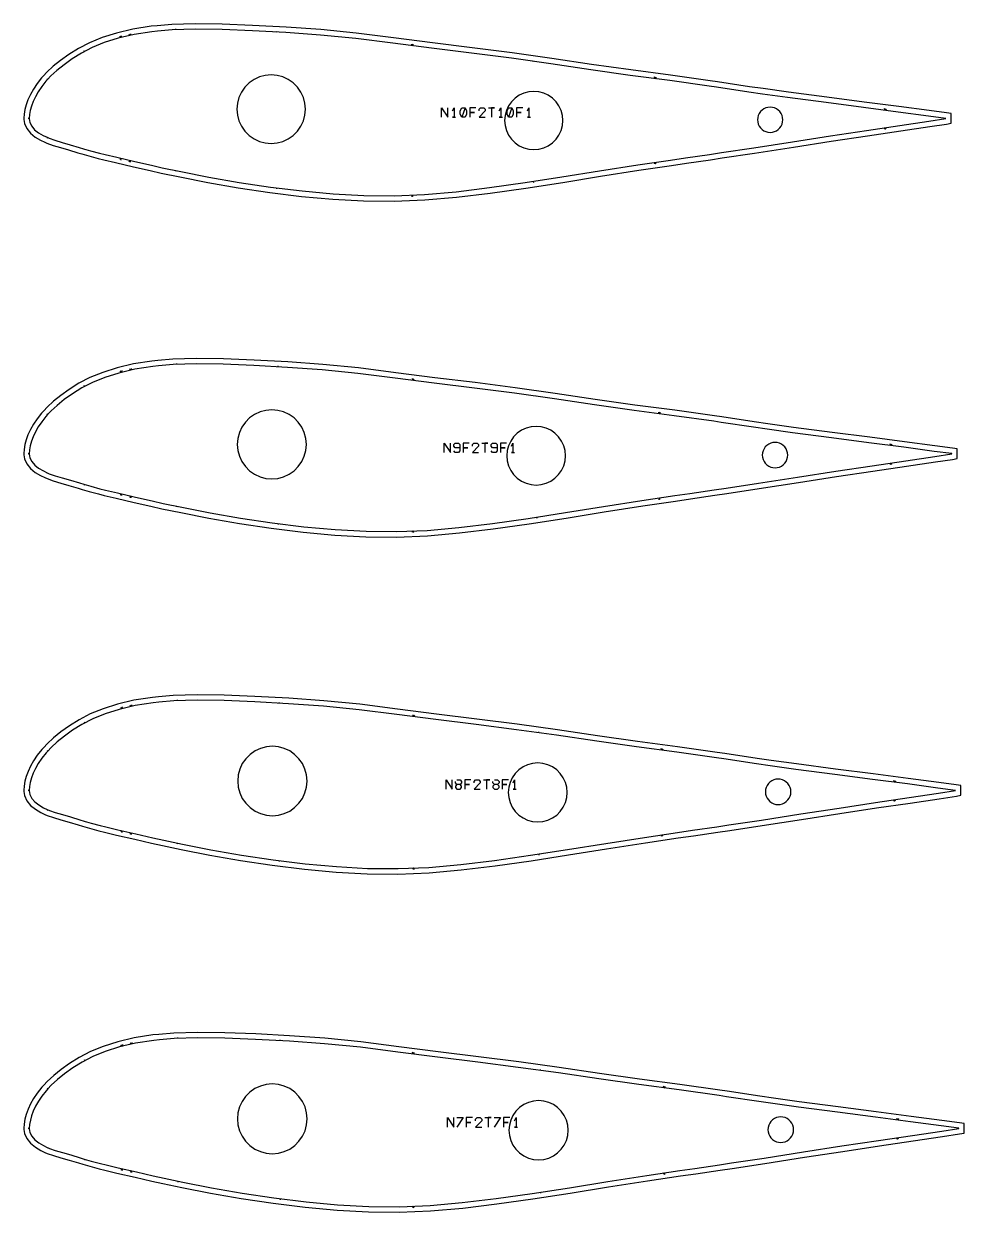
# Model space of a CAD drawing. Header units: metres. Extents: x -12 to 17699, y -154 to 17579.
# Drawn here: x 3694 to 5418, y 4207 to 6385 of the extents above; entities that cross this region are included whole.
import ezdxf

# ---------------------------------------------------------------- set-up
doc = ezdxf.new("R2010")
doc.units = ezdxf.units.M

msp = doc.modelspace()

# ---------------------------------------------------------------- linework, layer by layer
at = {"layer": 'Marge'}
for points in [[(3694.349, 6209.505), (3695.608, 6202.41), (3699.739, 6192.933), (3706.622, 6184.422), (3715.306, 6177.469), (3724.936, 6171.697), (3732.657, 6168.036), (3736.728, 6166.206), (3747.929, 6162.244), (3761.501, 6158.215), (3776.404, 6153.925), (3793.116, 6148.859), (3800.886, 6146.526), (3813.581, 6142.82), (3830.575, 6138.326), (3840.835, 6135.721), (3862.543, 6130.645), (3895.582, 6123.013), (3926.002, 6116.065), (3945.934, 6111.551), (3980.039, 6104.326), (4031.592, 6094.252), (4087.253, 6084.609), (4145.044, 6075.958), (4203.252, 6068.768), (4260.752, 6063.441), (4317.234, 6060.375), (4373.113, 6059.864), (4429.413, 6062.157), (4487.734, 6067.348), (4549.443, 6074.901), (4614.569, 6084.06), (4682.211, 6094.47), (4751.537, 6105.652), (4821.787, 6116.638), (4881.532, 6125.453), (4908.884, 6129.425), (4953.061, 6135.853), (4974.85, 6139.121), (5033.863, 6148.02), (5105.2, 6159.082), (5174.654, 6169.892), (5240.898, 6179.749), (5301.974, 6188.657), (5355.004, 6196.589), (5385.858, 6201.37), (5394.327, 6202.682), (5394.327, 6211.252), (5394.327, 6211.805), (5394.327, 6220.576), (5385.631, 6221.72), (5353.854, 6225.901), (5298.368, 6233.223), (5234.967, 6241.583), (5166.515, 6250.505), (5095.968, 6259.743), (5049.703, 6266.293), (5024.624, 6269.842), (4965.775, 6278.654), (4952.335, 6280.666), (4879.992, 6290.828), (4807.409, 6300.433), (4735.003, 6310.705), (4662.142, 6321.539), (4589.349, 6331.729), (4516.263, 6341.191), (4443.244, 6350.199), (4371.983, 6359.269), (4303.774, 6367.956), (4238.731, 6374.453), (4174.962, 6378.852), (4113.664, 6382.234), (4057.836, 6384.468), (4008.569, 6385.136), (3965.507, 6383.848), (3938.532, 6381.455), (3927.624, 6380.463), (3894.119, 6375.124), (3864.377, 6368.168), (3838.015, 6359.843), (3814.771, 6350.347), (3794.464, 6339.895), (3776.964, 6328.908), (3761.744, 6317.92), (3748.362, 6307.133), (3736.65, 6296.447), (3730.486, 6289.837), (3726.785, 6285.81), (3718.744, 6275.434), (3712.1, 6265.447), (3706.462, 6255.675), (3701.917, 6246.008), (3698.69, 6236.807), (3696.443, 6228.23), (3694.683, 6219.211), (3694.216, 6211.895)], [(3694.349, 5594.952), (3695.616, 5587.81), (3699.768, 5578.287), (3706.687, 5569.735), (3715.419, 5562.746), (3725.105, 5556.941), (3732.871, 5553.259), (3736.967, 5551.418), (3748.238, 5547.431), (3761.895, 5543.377), (3776.895, 5539.059), (3793.717, 5533.959), (3801.538, 5531.611), (3814.316, 5527.882), (3831.419, 5523.358), (3841.746, 5520.736), (3863.595, 5515.627), (3896.85, 5507.945), (3927.469, 5500.951), (3947.532, 5496.409), (3981.859, 5489.136), (4033.749, 5478.996), (4089.773, 5469.29), (4147.942, 5460.583), (4206.529, 5453.346), (4264.404, 5447.984), (4321.252, 5444.899), (4377.495, 5444.384), (4434.16, 5446.692), (4492.861, 5451.918), (4554.971, 5459.519), (4620.523, 5468.739), (4688.607, 5479.216), (4758.386, 5490.472), (4829.097, 5501.529), (4889.234, 5510.402), (4916.765, 5514.4), (4961.232, 5520.87), (4983.163, 5524.16), (5042.562, 5533.117), (5114.366, 5544.252), (5184.275, 5555.132), (5250.953, 5565.054), (5312.43, 5574.02), (5365.807, 5582.004), (5396.863, 5586.816), (5405.331, 5588.128), (5405.331, 5596.698), (5405.331, 5597.256), (5405.332, 5606.026), (5396.636, 5607.17), (5364.65, 5611.378), (5308.801, 5618.748), (5244.985, 5627.163), (5176.084, 5636.144), (5105.075, 5645.443), (5058.506, 5652.035), (5033.263, 5655.608), (4974.029, 5664.477), (4960.501, 5666.502), (4887.685, 5676.73), (4814.626, 5686.398), (4741.745, 5696.739), (4668.408, 5707.643), (4595.138, 5717.9), (4521.574, 5727.424), (4448.076, 5736.491), (4376.348, 5745.62), (4307.695, 5754.363), (4242.227, 5760.903), (4178.042, 5765.331), (4116.344, 5768.735), (4060.152, 5770.984), (4010.565, 5771.656), (3967.224, 5770.36), (3940.073, 5767.951), (3929.098, 5766.954), (3895.378, 5761.58), (3865.446, 5754.579), (3838.916, 5746.202), (3815.525, 5736.647), (3795.09, 5726.129), (3777.479, 5715.072), (3762.162, 5704.014), (3748.695, 5693.159), (3736.911, 5682.407), (3730.706, 5675.753), (3726.985, 5671.705), (3718.894, 5661.264), (3712.209, 5651.215), (3706.536, 5641.384), (3701.963, 5631.661), (3698.717, 5622.404), (3696.456, 5613.774), (3694.686, 5604.705), (3694.216, 5597.341)], [(3694.349, 4977.862), (3695.621, 4970.691), (3699.787, 4961.139), (3706.729, 4952.561), (3715.49, 4945.549), (3725.212, 4939.723), (3733.007, 4936.027), (3737.12, 4934.179), (3748.433, 4930.177), (3762.145, 4926.106), (3777.206, 4921.771), (3794.098, 4916.65), (3801.952, 4914.292), (3814.782, 4910.547), (3831.955, 4906.005), (3842.324, 4903.373), (3864.262, 4898.243), (3897.655, 4890.53), (3928.4, 4883.507), (3948.546, 4878.945), (3983.013, 4871.643), (4035.117, 4861.461), (4091.371, 4851.715), (4149.779, 4842.972), (4208.607, 4835.706), (4266.72, 4830.322), (4323.801, 4827.224), (4380.274, 4826.707), (4437.171, 4829.025), (4496.112, 4834.271), (4558.477, 4841.904), (4624.299, 4851.162), (4692.664, 4861.682), (4762.731, 4872.984), (4833.733, 4884.088), (4894.119, 4892.997), (4921.763, 4897.011), (4966.414, 4903.509), (4988.435, 4906.811), (5048.08, 4915.806), (5120.179, 4926.986), (5190.377, 4937.912), (5257.331, 4947.874), (5319.061, 4956.877), (5372.658, 4964.895), (5403.842, 4969.726), (5412.311, 4971.038), (5412.311, 4979.608), (5412.311, 4980.168), (5412.311, 4988.939), (5403.615, 4990.083), (5371.498, 4994.308), (5315.418, 5001.708), (5251.339, 5010.158), (5182.153, 5019.176), (5110.851, 5028.513), (5064.09, 5035.132), (5038.742, 5038.72), (4979.264, 5047.626), (4965.681, 5049.659), (4892.564, 5059.93), (4819.203, 5069.638), (4746.021, 5080.021), (4672.381, 5090.97), (4598.81, 5101.269), (4524.942, 5110.832), (4451.141, 5119.937), (4379.117, 5129.103), (4310.181, 5137.883), (4244.445, 5144.45), (4179.995, 5148.896), (4118.043, 5152.314), (4061.62, 5154.572), (4011.83, 5155.247), (3968.313, 5153.946), (3941.05, 5151.527), (3930.033, 5150.526), (3896.176, 5145.131), (3866.124, 5138.102), (3839.488, 5129.691), (3816.003, 5120.098), (3795.487, 5109.538), (3777.806, 5098.437), (3762.427, 5087.335), (3748.906, 5076.437), (3737.076, 5065.643), (3730.845, 5058.962), (3727.111, 5054.899), (3718.989, 5044.418), (3712.277, 5034.33), (3706.583, 5024.461), (3701.993, 5014.701), (3698.734, 5005.409), (3696.465, 4996.747), (3694.688, 4987.646), (3694.216, 4980.251)], [(3694.349, 4358.585), (3695.625, 4351.389), (3699.804, 4341.812), (3706.765, 4333.212), (3715.552, 4326.179), (3725.305, 4320.335), (3733.124, 4316.628), (3737.251, 4314.773), (3748.601, 4310.758), (3762.361, 4306.674), (3777.475, 4302.323), (3794.427, 4297.184), (3802.308, 4294.818), (3815.184, 4291.06), (3832.417, 4286.502), (3842.822, 4283.86), (3864.837, 4278.713), (3898.348, 4270.972), (3929.202, 4263.924), (3949.419, 4259.346), (3984.009, 4252.018), (4036.296, 4241.8), (4092.749, 4232.02), (4151.363, 4223.246), (4210.399, 4215.954), (4268.716, 4210.551), (4325.999, 4207.442), (4382.671, 4206.924), (4439.767, 4209.25), (4498.915, 4214.515), (4561.5, 4222.175), (4627.554, 4231.465), (4696.161, 4242.023), (4766.476, 4253.364), (4837.73, 4264.507), (4898.33, 4273.448), (4926.073, 4277.477), (4970.882, 4283.997), (4992.981, 4287.312), (5052.837, 4296.338), (5125.192, 4307.558), (5195.638, 4318.522), (5262.83, 4328.52), (5324.779, 4337.555), (5378.566, 4345.601), (5409.86, 4350.449), (5418.329, 4351.762), (5418.329, 4360.331), (5418.329, 4360.893), (5418.329, 4369.664), (5409.633, 4370.808), (5377.402, 4375.048), (5321.124, 4382.475), (5256.817, 4390.955), (5187.386, 4400.004), (5115.831, 4409.375), (5068.904, 4416.017), (5043.466, 4419.618), (4983.777, 4428.555), (4970.146, 4430.596), (4896.771, 4440.903), (4823.15, 4450.645), (4749.708, 4461.065), (4675.807, 4472.053), (4601.976, 4482.388), (4527.846, 4491.985), (4453.784, 4501.122), (4381.504, 4510.321), (4312.325, 4519.132), (4246.357, 4525.722), (4181.679, 4530.184), (4119.508, 4533.614), (4062.886, 4535.88), (4012.921, 4536.557), (3969.252, 4535.251), (3941.892, 4532.824), (3930.838, 4531.82), (3896.865, 4526.406), (3866.708, 4519.353), (3839.981, 4510.914), (3816.416, 4501.287), (3795.83, 4490.692), (3778.088, 4479.553), (3762.656, 4468.412), (3749.089, 4457.477), (3737.218, 4446.647), (3730.966, 4439.942), (3727.22, 4435.867), (3719.071, 4425.351), (3712.337, 4415.229), (3706.623, 4405.328), (3702.019, 4395.537), (3698.749, 4386.215), (3696.472, 4377.523), (3694.69, 4368.395), (3694.216, 4360.975)]]:
    msp.add_lwpolyline(points, close=True, dxfattribs=at)
at = {"layer": 'Patron'}
for points in [[(3704.196, 6211.252), (3705.454, 6204.157), (3708.759, 6197.249), (3714.191, 6190.956), (3721.413, 6185.388), (3730.018, 6180.31), (3736.893, 6177.095), (3740.825, 6175.328), (3751.236, 6171.681), (3764.339, 6167.804), (3779.17, 6163.535), (3796.016, 6158.429), (3803.762, 6156.103), (3816.383, 6152.42), (3833.13, 6147.994), (3843.295, 6145.413), (3864.819, 6140.383), (3897.833, 6132.757), (3928.229, 6125.814), (3948.143, 6121.304), (3982.111, 6114.109), (4033.509, 6104.066), (4088.959, 6094.462), (4146.524, 6085.848), (4204.477, 6078.693), (4261.674, 6073.398), (4317.774, 6070.36), (4373.203, 6069.863), (4429.004, 6072.148), (4486.846, 6077.309), (4548.227, 6084.827), (4613.176, 6093.963), (4680.69, 6104.354), (4749.944, 6115.524), (4820.242, 6126.518), (4880.072, 6135.346), (4907.447, 6139.321), (4951.621, 6145.749), (4973.367, 6149.01), (5032.372, 6157.908), (5103.667, 6168.964), (5173.116, 6179.773), (5239.426, 6189.64), (5300.531, 6198.552), (5353.524, 6206.479), (5384.327, 6211.252), (5384.327, 6211.806), (5352.546, 6215.987), (5297.061, 6223.309), (5233.675, 6231.667), (5165.216, 6240.59), (5094.567, 6249.842), (5048.301, 6256.391), (5023.143, 6259.953), (4964.295, 6268.764), (4950.944, 6270.763), (4878.68, 6280.914), (4806.005, 6290.532), (4733.532, 6300.814), (4660.756, 6311.636), (4588.065, 6321.812), (4515.038, 6331.266), (4441.981, 6340.279), (4370.719, 6349.349), (4302.779, 6358.005), (4238.042, 6364.477), (4174.411, 6368.867), (4113.264, 6372.242), (4057.699, 6374.469), (4008.864, 6375.141), (3966.39, 6373.887), (3939.416, 6371.494), (3929.19, 6370.587), (3896.388, 6365.385), (3867.377, 6358.628), (3841.783, 6350.58), (3819.333, 6341.449), (3799.773, 6331.421), (3782.812, 6320.796), (3768.011, 6310.127), (3755.086, 6299.732), (3743.963, 6289.627), (3737.799, 6283.017), (3734.677, 6279.669), (3727.061, 6269.881), (3720.747, 6260.424), (3715.49, 6251.374), (3711.342, 6242.666), (3708.359, 6234.256), (3706.237, 6226.211), (3704.663, 6218.574), (3704.196, 6211.257)], [(3704.196, 5596.698), (3705.462, 5589.557), (3708.789, 5582.603), (3714.257, 5576.27), (3721.525, 5570.665), (3730.187, 5565.554), (3737.107, 5562.318), (3741.065, 5560.539), (3751.544, 5556.869), (3764.733, 5552.966), (3779.661, 5548.669), (3796.617, 5543.53), (3804.414, 5541.189), (3817.118, 5537.481), (3833.974, 5533.026), (3844.206, 5530.429), (3865.871, 5525.365), (3899.101, 5517.689), (3929.696, 5510.7), (3949.741, 5506.162), (3983.931, 5498.919), (4035.666, 5488.811), (4091.479, 5479.144), (4149.422, 5470.473), (4207.754, 5463.271), (4265.325, 5457.942), (4321.793, 5454.884), (4377.585, 5454.384), (4433.751, 5456.684), (4491.972, 5461.878), (4553.755, 5469.445), (4619.13, 5478.641), (4687.086, 5489.1), (4756.794, 5500.344), (4827.552, 5511.409), (4887.774, 5520.295), (4915.328, 5524.296), (4959.792, 5530.766), (4981.68, 5534.049), (5041.071, 5543.005), (5112.833, 5554.134), (5182.737, 5565.013), (5249.481, 5574.945), (5310.987, 5583.915), (5364.327, 5591.894), (5395.331, 5596.698), (5395.331, 5597.256), (5363.342, 5601.464), (5307.494, 5608.834), (5243.693, 5617.247), (5174.786, 5626.229), (5103.673, 5635.541), (5057.105, 5642.133), (5031.782, 5645.718), (4972.548, 5654.587), (4959.11, 5656.599), (4886.373, 5666.817), (4813.221, 5676.498), (4740.274, 5686.847), (4667.021, 5697.74), (4593.854, 5707.983), (4520.349, 5717.499), (4446.814, 5726.571), (4375.084, 5735.7), (4306.7, 5744.413), (4241.539, 5750.927), (4177.49, 5755.346), (4115.943, 5758.743), (4060.014, 5760.985), (4010.86, 5761.66), (3968.108, 5760.399), (3940.956, 5757.99), (3930.664, 5757.077), (3897.646, 5751.841), (3868.445, 5745.04), (3842.684, 5736.939), (3820.087, 5727.748), (3800.399, 5717.654), (3783.327, 5706.96), (3768.429, 5696.221), (3755.419, 5685.758), (3744.224, 5675.587), (3738.019, 5668.933), (3734.877, 5665.564), (3727.211, 5655.711), (3720.856, 5646.192), (3715.564, 5637.083), (3711.388, 5628.318), (3708.386, 5619.853), (3706.25, 5611.755), (3704.666, 5604.068), (3704.196, 5596.704)], [(3704.196, 4979.608), (3705.467, 4972.437), (3708.808, 4965.455), (3714.298, 4959.096), (3721.597, 4953.468), (3730.294, 4948.335), (3737.243, 4945.086), (3741.218, 4943.3), (3751.739, 4939.614), (3764.983, 4935.695), (3779.972, 4931.381), (3796.999, 4926.22), (3804.828, 4923.87), (3817.584, 4920.147), (3834.51, 4915.673), (3844.784, 4913.065), (3866.538, 4907.981), (3899.905, 4900.273), (3930.627, 4893.256), (3950.754, 4888.698), (3985.086, 4881.426), (4037.034, 4871.276), (4093.078, 4861.569), (4151.259, 4852.862), (4209.832, 4845.63), (4267.641, 4840.279), (4324.342, 4837.209), (4380.364, 4836.707), (4436.762, 4839.016), (4495.223, 4844.232), (4557.262, 4851.83), (4622.906, 4861.064), (4691.143, 4871.566), (4761.138, 4882.856), (4832.188, 4893.967), (4892.659, 4902.89), (4920.326, 4906.907), (4964.974, 4913.404), (4986.952, 4916.701), (5046.589, 4925.694), (5118.647, 4936.868), (5188.839, 4947.793), (5255.859, 4957.765), (5317.618, 4966.773), (5371.179, 4974.784), (5402.311, 4979.608), (5402.311, 4980.168), (5370.189, 4984.394), (5314.111, 4991.794), (5250.046, 5000.242), (5180.855, 5009.261), (5109.449, 5018.612), (5062.688, 5025.231), (5037.261, 5028.831), (4977.783, 5037.736), (4964.289, 5039.756), (4891.252, 5050.016), (4817.798, 5059.737), (4744.55, 5070.129), (4670.995, 5081.067), (4597.526, 5091.352), (4523.718, 5100.908), (4449.879, 5110.017), (4377.853, 5119.184), (4309.187, 5127.933), (4243.756, 5134.474), (4179.444, 5138.911), (4117.643, 5142.322), (4061.483, 5144.573), (4012.125, 5145.251), (3969.197, 5143.985), (3941.934, 5141.566), (3931.599, 5140.649), (3898.445, 5135.391), (3869.123, 5128.562), (3843.256, 5120.428), (3820.566, 5111.199), (3800.796, 5101.064), (3783.653, 5090.325), (3768.695, 5079.542), (3755.631, 5069.036), (3744.389, 5058.822), (3738.159, 5052.141), (3735.004, 5048.758), (3727.306, 5038.865), (3720.924, 5029.307), (3715.611, 5020.16), (3711.418, 5011.359), (3708.404, 5002.859), (3706.259, 4994.728), (3704.668, 4987.009), (3704.196, 4979.614)], [(3704.196, 4360.332), (3705.472, 4353.135), (3708.824, 4346.129), (3714.334, 4339.746), (3721.658, 4334.098), (3730.387, 4328.948), (3737.36, 4325.687), (3741.349, 4323.895), (3751.908, 4320.196), (3765.198, 4316.263), (3780.241, 4311.933), (3797.328, 4306.754), (3805.184, 4304.395), (3817.986, 4300.659), (3834.972, 4296.17), (3845.282, 4293.553), (3867.113, 4288.45), (3900.599, 4280.715), (3931.429, 4273.673), (3951.628, 4269.099), (3986.081, 4261.801), (4038.214, 4251.615), (4094.456, 4241.874), (4152.843, 4233.136), (4211.624, 4225.879), (4269.638, 4220.509), (4326.54, 4217.428), (4382.76, 4216.923), (4439.358, 4219.241), (4498.026, 4224.475), (4560.285, 4232.101), (4626.161, 4241.367), (4694.64, 4251.906), (4764.884, 4263.237), (4836.185, 4274.387), (4896.871, 4283.341), (4924.636, 4287.373), (4969.442, 4293.893), (4991.498, 4297.201), (5051.346, 4306.226), (5123.66, 4317.44), (5194.1, 4328.403), (5261.358, 4338.411), (5323.336, 4347.45), (5377.086, 4355.491), (5408.329, 4360.332), (5408.329, 4360.893), (5376.093, 4365.134), (5319.816, 4372.561), (5255.524, 4381.038), (5186.088, 4390.089), (5114.429, 4399.473), (5067.503, 4406.116), (5041.985, 4409.728), (4982.296, 4418.665), (4968.755, 4420.693), (4895.459, 4430.989), (4821.745, 4440.744), (4748.237, 4451.174), (4674.421, 4462.15), (4600.692, 4472.471), (4526.622, 4482.061), (4452.521, 4491.202), (4380.24, 4500.402), (4311.331, 4509.182), (4245.669, 4515.746), (4181.128, 4520.199), (4119.108, 4523.622), (4062.749, 4525.881), (4013.216, 4526.562), (3970.136, 4525.291), (3942.776, 4522.863), (3932.405, 4521.943), (3899.133, 4516.667), (3869.708, 4509.813), (3843.749, 4501.651), (3820.978, 4492.388), (3801.138, 4482.217), (3783.935, 4471.441), (3768.923, 4460.62), (3755.813, 4450.076), (3744.532, 4439.826), (3738.279, 4433.122), (3735.113, 4429.726), (3727.388, 4419.798), (3720.984, 4410.206), (3715.651, 4401.027), (3711.444, 4392.195), (3708.419, 4383.665), (3706.266, 4375.504), (3704.669, 4367.758), (3704.196, 4360.337)]]:
    msp.add_lwpolyline(points, close=True, dxfattribs=at)
at = {"layer": 'Repers points'}
for p, q in [((3973.018, 6374.083), (3972.965, 6375.882)), ((4157.833, 6369.782), (4157.932, 6371.58)), ((3805.005, 6334.103), (3804.184, 6335.705)), ((4628.269, 6316.184), (4628.519, 6317.966)), ((3737.799, 6283.017), (3736.483, 6284.244)), ((3704.196, 6211.257), (3702.399, 6211.372)), ((3704.196, 6211.252), (3702.423, 6210.937)), ((3737.798, 6176.688), (3737.06, 6175.046)), ((3805.003, 6155.741), (3804.499, 6154.013)), ((3973.015, 6116.036), (3972.642, 6114.275)), ((4157.83, 6084.452), (4157.609, 6082.665)), ((4628.266, 6096.285), (4628.54, 6094.506)), ((3974.779, 5760.596), (3974.726, 5762.395)), ((4160.804, 5756.267), (4160.903, 5758.064)), ((3805.665, 5720.354), (3804.844, 5721.956)), ((4634.321, 5702.318), (4634.571, 5704.1)), ((3738.019, 5668.933), (3736.703, 5670.161)), ((3704.196, 5596.704), (3702.399, 5596.819)), ((3704.196, 5596.698), (3702.423, 5596.384)), ((3738.018, 5561.908), (3737.28, 5560.267)), ((3805.663, 5540.824), (3805.159, 5539.096)), ((3974.776, 5500.858), (3974.403, 5499.098)), ((4160.801, 5469.068), (4160.58, 5467.281)), ((4634.319, 5480.979), (4634.593, 5479.2)), ((3975.896, 5144.182), (3975.843, 5145.982)), ((4162.689, 5139.836), (4162.788, 5141.633)), ((3806.084, 5103.775), (3805.263, 5105.376)), ((4638.16, 5085.664), (4638.41, 5087.446)), ((3738.159, 5052.141), (3736.842, 5053.369)), ((3704.196, 4979.614), (3702.399, 4979.729)), ((3704.196, 4979.608), (3702.423, 4979.294)), ((3738.157, 4944.675), (3737.42, 4943.033)), ((3806.082, 4923.504), (3805.578, 4921.776)), ((3975.893, 4883.373), (3975.52, 4881.612)), ((4638.158, 4863.411), (4638.431, 4861.632)), ((4162.685, 4851.451), (4162.465, 4849.665)), ((3976.859, 4525.489), (3976.806, 4527.288)), ((4164.313, 4521.127), (4164.413, 4522.924)), ((3806.445, 4484.938), (3805.624, 4486.54)), ((4641.47, 4466.763), (4641.72, 4468.545)), ((3738.279, 4433.122), (3736.963, 4434.349)), ((3704.196, 4360.337), (3702.399, 4360.452)), ((3704.196, 4360.332), (3702.423, 4360.017)), ((3738.278, 4325.274), (3737.54, 4323.633)), ((3806.443, 4304.028), (3805.939, 4302.3)), ((3976.856, 4263.755), (3976.483, 4261.994)), ((4164.31, 4231.72), (4164.089, 4229.934)), ((4641.467, 4243.723), (4641.741, 4241.944))]:
    msp.add_line(p, q, dxfattribs=at)
at = {"layer": 'Repers suspente'}
for p, q in [((3872.21, 6359.754), (3870.069, 6362.335)), ((3872.991, 6363.016), (3872.21, 6359.754)), ((3889.012, 6363.667), (3886.87, 6366.248)), ((3889.792, 6366.929), (3889.012, 6363.667)), ((4406.492, 6344.796), (4405.383, 6347.961)), ((4408.359, 6347.582), (4406.492, 6344.796)), ((4851.726, 6284.481), (4850.633, 6287.652)), ((4853.607, 6287.258), (4851.726, 6284.481)), ((5273.438, 6226.424), (5272.343, 6229.594)), ((5275.318, 6229.202), (5273.438, 6226.424)), ((5273.438, 6194.601), (5272.387, 6191.415)), ((5275.355, 6191.848), (5273.438, 6194.601)), ((3872.208, 6138.676), (3870.071, 6136.09)), ((3872.994, 6135.415), (3872.208, 6138.676)), ((3889.009, 6134.795), (3886.872, 6132.209)), ((3889.795, 6131.534), (3889.009, 6134.795)), ((4851.724, 6131.163), (4850.678, 6127.976)), ((4853.646, 6128.414), (4851.724, 6131.163)), ((4406.489, 6071.226), (4405.113, 6068.168)), ((4408.11, 6068.29), (4406.489, 6071.226)), ((3890.222, 5750.112), (3888.081, 5752.693)), ((3891.003, 5753.374), (3890.222, 5750.112)), ((3873.311, 5746.173), (3871.169, 5748.755)), ((3874.091, 5749.435), (3873.311, 5746.173)), ((4407.71, 5731.547), (4406.6, 5734.713)), ((4409.576, 5734.334), (4407.71, 5731.547)), ((4859.242, 5670.407), (4858.149, 5673.578)), ((4861.123, 5673.185), (4859.242, 5670.407)), ((5283.717, 5611.969), (5282.622, 5615.14)), ((5285.596, 5614.748), (5283.717, 5611.969)), ((5283.716, 5579.938), (5282.665, 5576.753)), ((5285.634, 5577.186), (5283.716, 5579.938)), ((3873.308, 5523.647), (3871.172, 5521.062)), ((3874.095, 5520.386), (3873.308, 5523.647)), ((3890.22, 5519.74), (3888.083, 5517.155)), ((3891.006, 5516.48), (3890.22, 5519.74)), ((4859.24, 5516.085), (4858.194, 5512.898)), ((4861.162, 5513.336), (4859.24, 5516.085)), ((4407.706, 5455.617), (4406.33, 5452.558)), ((4409.328, 5452.681), (4407.706, 5455.617)), ((3874.009, 5129.7), (3871.867, 5132.282)), ((3874.789, 5132.962), (3874.009, 5129.7)), ((3890.99, 5133.655), (3888.849, 5136.237)), ((3891.77, 5136.917), (3890.99, 5133.655)), ((4408.915, 5115.23), (4407.806, 5118.396)), ((4410.782, 5118.017), (4408.915, 5115.23)), ((4864.009, 5053.622), (4862.916, 5056.792)), ((4865.89, 5056.399), (4864.009, 5053.622)), ((5290.235, 4994.943), (5289.141, 4998.113)), ((5292.115, 4997.721), (5290.235, 4994.943)), ((5290.235, 4962.779), (5289.184, 4959.594)), ((5292.152, 4960.027), (5290.235, 4962.779)), ((3874.006, 4906.256), (3871.87, 4903.67)), ((3874.793, 4902.995), (3874.006, 4906.256)), ((3890.987, 4902.333), (3888.851, 4899.748)), ((3891.774, 4899.072), (3890.987, 4902.333)), ((4864.007, 4898.662), (4862.961, 4895.475)), ((4865.929, 4895.913), (4864.007, 4898.662)), ((4408.912, 4837.876), (4407.536, 4834.817)), ((4410.533, 4834.939), (4408.912, 4837.876)), ((3874.611, 4510.955), (3872.469, 4513.537)), ((3875.391, 4514.217), (3874.611, 4510.955)), ((3891.652, 4514.924), (3889.511, 4517.506)), ((3892.432, 4518.186), (3891.652, 4514.924)), ((4408.004, 4496.868), (4406.895, 4500.033)), ((4409.871, 4499.655), (4408.004, 4496.868)), ((4868.119, 4434.607), (4867.026, 4437.778)), ((4870, 4437.384), (4868.119, 4434.607)), ((5295.856, 4375.72), (5294.761, 4378.891)), ((5297.735, 4378.498), (5295.856, 4375.72)), ((5295.856, 4343.443), (5294.804, 4340.257)), ((5297.773, 4340.69), (5295.856, 4343.443)), ((3874.608, 4286.719), (3872.471, 4284.134)), ((3875.394, 4283.458), (3874.608, 4286.719)), ((3891.649, 4282.782), (3889.513, 4280.197)), ((3892.436, 4279.522), (3891.649, 4282.782)), ((4868.118, 4279.099), (4867.072, 4275.912)), ((4870.039, 4276.35), (4868.118, 4279.099)), ((4408.001, 4217.957), (4406.625, 4214.898)), ((4409.622, 4215.021), (4408.001, 4217.957))]:
    msp.add_line(p, q, dxfattribs=at)
at = {"layer": 'Text'}
for p, q in [((4460.255, 6214.031), (4460.255, 6231.173)), ((4460.255, 6231.173), (4471.683, 6214.031)), ((4471.683, 6214.031), (4471.683, 6231.173)), ((4480.255, 6225.459), (4483.112, 6231.173)), ((4483.112, 6231.173), (4483.112, 6214.031)), ((4494.54, 6225.459), (4497.397, 6231.173)), ((4497.397, 6231.173), (4503.112, 6231.173)), ((4503.112, 6231.173), (4497.397, 6214.031)), ((4503.112, 6231.173), (4505.969, 6225.459)), ((4523.112, 6231.173), (4511.683, 6231.173)), ((4511.683, 6231.173), (4511.683, 6222.602)), ((4528.826, 6228.316), (4531.683, 6231.173)), ((4531.683, 6231.173), (4537.397, 6231.173)), ((4537.397, 6231.173), (4540.255, 6228.316)), ((4545.969, 6231.173), (4557.397, 6231.173)), ((4557.397, 6231.173), (4551.683, 6231.173)), ((4551.683, 6231.173), (4551.683, 6214.031)), ((4565.969, 6225.459), (4568.826, 6231.173)), ((4568.826, 6231.173), (4568.826, 6214.031)), ((4580.255, 6225.459), (4583.112, 6231.173)), ((4583.112, 6231.173), (4588.826, 6231.173)), ((4588.826, 6231.173), (4583.112, 6214.031)), ((4588.826, 6231.173), (4591.683, 6225.459)), ((4608.826, 6231.173), (4597.397, 6231.173)), ((4597.397, 6231.173), (4597.397, 6222.602)), ((4617.397, 6225.459), (4620.255, 6231.173)), ((4620.255, 6231.173), (4620.255, 6214.031)), ((4483.112, 6214.031), (4480.255, 6214.031)), ((4480.255, 6214.031), (4485.969, 6214.031)), ((4494.54, 6219.745), (4494.54, 6225.459)), ((4497.397, 6214.031), (4494.54, 6219.745)), ((4503.112, 6214.031), (4497.397, 6214.031)), ((4505.969, 6219.745), (4503.112, 6214.031)), ((4505.969, 6225.459), (4505.969, 6219.745)), ((4511.683, 6222.602), (4520.255, 6222.602)), ((4520.255, 6222.602), (4511.683, 6222.602)), ((4511.683, 6222.602), (4511.683, 6214.031)), ((4528.826, 6225.459), (4528.826, 6228.316)), ((4540.255, 6225.459), (4528.826, 6214.031)), ((4528.826, 6214.031), (4540.255, 6214.031)), ((4540.255, 6228.316), (4540.255, 6225.459)), ((4568.826, 6214.031), (4565.969, 6214.031)), ((4565.969, 6214.031), (4571.683, 6214.031)), ((4580.255, 6219.745), (4580.255, 6225.459)), ((4583.112, 6214.031), (4580.255, 6219.745)), ((4588.826, 6214.031), (4583.112, 6214.031)), ((4591.683, 6219.745), (4588.826, 6214.031)), ((4591.683, 6225.459), (4591.683, 6219.745)), ((4597.397, 6222.602), (4605.969, 6222.602)), ((4605.969, 6222.602), (4597.397, 6222.602)), ((4597.397, 6222.602), (4597.397, 6214.031)), ((4620.255, 6214.031), (4617.397, 6214.031)), ((4617.397, 6214.031), (4623.112, 6214.031)), ((4465.207, 5599.477), (4465.207, 5616.619)), ((4465.207, 5616.619), (4476.635, 5599.477)), ((4476.635, 5599.477), (4476.635, 5616.619)), ((4482.35, 5613.762), (4485.207, 5616.619)), ((4482.35, 5610.905), (4482.35, 5613.762)), ((4485.207, 5608.048), (4482.35, 5610.905)), ((4485.207, 5599.477), (4482.35, 5602.334)), ((4485.207, 5616.619), (4490.921, 5616.619)), ((4493.778, 5608.048), (4485.207, 5608.048)), ((4490.921, 5599.477), (4485.207, 5599.477)), ((4490.921, 5616.619), (4493.778, 5613.762)), ((4493.778, 5602.334), (4490.921, 5599.477)), ((4493.778, 5613.762), (4493.778, 5602.334)), ((4510.921, 5616.619), (4499.492, 5616.619)), ((4499.492, 5616.619), (4499.492, 5608.048)), ((4499.492, 5608.048), (4508.064, 5608.048)), ((4508.064, 5608.048), (4499.492, 5608.048)), ((4499.492, 5608.048), (4499.492, 5599.477)), ((4516.635, 5613.762), (4519.492, 5616.619)), ((4516.635, 5610.905), (4516.635, 5613.762)), ((4528.064, 5610.905), (4516.635, 5599.477)), ((4516.635, 5599.477), (4528.064, 5599.477)), ((4519.492, 5616.619), (4525.207, 5616.619)), ((4525.207, 5616.619), (4528.064, 5613.762)), ((4528.064, 5613.762), (4528.064, 5610.905)), ((4533.778, 5616.619), (4545.207, 5616.619)), ((4545.207, 5616.619), (4539.492, 5616.619)), ((4539.492, 5616.619), (4539.492, 5599.477)), ((4550.921, 5613.762), (4553.778, 5616.619)), ((4550.921, 5610.905), (4550.921, 5613.762)), ((4553.778, 5608.048), (4550.921, 5610.905)), ((4553.778, 5599.477), (4550.921, 5602.334)), ((4553.778, 5616.619), (4559.492, 5616.619)), ((4562.35, 5608.048), (4553.778, 5608.048)), ((4559.492, 5599.477), (4553.778, 5599.477)), ((4559.492, 5616.619), (4562.35, 5613.762)), ((4562.35, 5602.334), (4559.492, 5599.477)), ((4562.35, 5613.762), (4562.35, 5602.334)), ((4579.492, 5616.619), (4568.064, 5616.619)), ((4568.064, 5616.619), (4568.064, 5608.048)), ((4568.064, 5608.048), (4576.635, 5608.048)), ((4576.635, 5608.048), (4568.064, 5608.048)), ((4568.064, 5608.048), (4568.064, 5599.477)), ((4588.064, 5610.905), (4590.921, 5616.619)), ((4590.921, 5599.477), (4588.064, 5599.477)), ((4588.064, 5599.477), (4593.778, 5599.477)), ((4590.921, 5616.619), (4590.921, 5599.477)), ((4468.347, 4982.386), (4468.347, 4999.529)), ((4468.347, 4999.529), (4479.776, 4982.386)), ((4479.776, 4982.386), (4479.776, 4999.529)), ((4485.49, 4993.815), (4485.49, 4996.672)), ((4488.347, 4990.958), (4485.49, 4993.815)), ((4488.347, 4990.958), (4485.49, 4988.101)), ((4488.347, 4999.529), (4494.062, 4999.529)), ((4494.062, 4990.958), (4488.347, 4990.958)), ((4494.062, 4990.958), (4488.347, 4990.958)), ((4494.062, 4999.529), (4496.919, 4996.672)), ((4496.919, 4993.815), (4494.062, 4990.958)), ((4496.919, 4988.101), (4494.062, 4990.958)), ((4496.919, 4996.672), (4496.919, 4993.815)), ((4514.062, 4999.529), (4502.633, 4999.529)), ((4502.633, 4999.529), (4502.633, 4990.958)), ((4502.633, 4990.958), (4511.205, 4990.958)), ((4511.205, 4990.958), (4502.633, 4990.958)), ((4502.633, 4990.958), (4502.633, 4982.386)), ((4519.776, 4996.672), (4522.633, 4999.529)), ((4519.776, 4993.815), (4519.776, 4996.672)), ((4531.205, 4993.815), (4519.776, 4982.386)), ((4522.633, 4999.529), (4528.347, 4999.529)), ((4528.347, 4999.529), (4531.205, 4996.672)), ((4531.205, 4996.672), (4531.205, 4993.815)), ((4536.919, 4999.529), (4548.347, 4999.529)), ((4548.347, 4999.529), (4542.633, 4999.529)), ((4542.633, 4999.529), (4542.633, 4982.386)), ((4554.062, 4993.815), (4554.062, 4996.672)), ((4556.919, 4990.958), (4554.062, 4993.815)), ((4556.919, 4990.958), (4554.062, 4988.101)), ((4556.919, 4999.529), (4562.633, 4999.529)), ((4562.633, 4990.958), (4556.919, 4990.958)), ((4562.633, 4990.958), (4556.919, 4990.958)), ((4562.633, 4999.529), (4565.49, 4996.672)), ((4565.49, 4993.815), (4562.633, 4990.958)), ((4565.49, 4988.101), (4562.633, 4990.958)), ((4565.49, 4996.672), (4565.49, 4993.815)), ((4582.633, 4999.529), (4571.205, 4999.529)), ((4571.205, 4999.529), (4571.205, 4990.958)), ((4571.205, 4990.958), (4579.776, 4990.958)), ((4579.776, 4990.958), (4571.205, 4990.958)), ((4571.205, 4990.958), (4571.205, 4982.386)), ((4591.205, 4993.815), (4594.062, 4999.529)), ((4594.062, 4999.529), (4594.062, 4982.386)), ((4485.49, 4988.101), (4485.49, 4985.244)), ((4485.49, 4985.244), (4488.347, 4982.386)), ((4488.347, 4982.386), (4494.062, 4982.386)), ((4494.062, 4982.386), (4496.919, 4985.244)), ((4496.919, 4985.244), (4496.919, 4988.101)), ((4519.776, 4982.386), (4531.205, 4982.386)), ((4554.062, 4988.101), (4554.062, 4985.244)), ((4554.062, 4985.244), (4556.919, 4982.386)), ((4556.919, 4982.386), (4562.633, 4982.386)), ((4562.633, 4982.386), (4565.49, 4985.244)), ((4565.49, 4985.244), (4565.49, 4988.101)), ((4594.062, 4982.386), (4591.205, 4982.386)), ((4591.205, 4982.386), (4596.919, 4982.386)), ((4471.055, 4363.109), (4471.055, 4380.252)), ((4471.055, 4380.252), (4482.484, 4363.109)), ((4482.484, 4363.109), (4482.484, 4380.252)), ((4488.198, 4380.252), (4499.627, 4380.252)), ((4499.627, 4380.252), (4488.198, 4363.109)), ((4516.77, 4380.252), (4505.341, 4380.252)), ((4505.341, 4380.252), (4505.341, 4371.681)), ((4522.484, 4377.395), (4525.341, 4380.252)), ((4525.341, 4380.252), (4531.055, 4380.252)), ((4531.055, 4380.252), (4533.913, 4377.395)), ((4539.627, 4380.252), (4551.055, 4380.252)), ((4551.055, 4380.252), (4545.341, 4380.252)), ((4545.341, 4380.252), (4545.341, 4363.109)), ((4556.77, 4380.252), (4568.198, 4380.252)), ((4568.198, 4380.252), (4556.77, 4363.109)), ((4585.341, 4380.252), (4573.913, 4380.252)), ((4573.913, 4380.252), (4573.913, 4371.681)), ((4593.913, 4374.538), (4596.77, 4380.252)), ((4596.77, 4380.252), (4596.77, 4363.109)), ((4505.341, 4371.681), (4513.913, 4371.681)), ((4513.913, 4371.681), (4505.341, 4371.681)), ((4505.341, 4371.681), (4505.341, 4363.109)), ((4522.484, 4374.538), (4522.484, 4377.395)), ((4533.913, 4374.538), (4522.484, 4363.109)), ((4522.484, 4363.109), (4533.913, 4363.109)), ((4533.913, 4377.395), (4533.913, 4374.538)), ((4573.913, 4371.681), (4582.484, 4371.681)), ((4582.484, 4371.681), (4573.913, 4371.681)), ((4573.913, 4371.681), (4573.913, 4363.109)), ((4596.77, 4363.109), (4593.913, 4363.109)), ((4593.913, 4363.109), (4599.627, 4363.109))]:
    msp.add_line(p, q, dxfattribs=at)
at = {"layer": 'Vent'}
for points in [[(4084.945, 6228.621), (4085.899, 6217.715), (4088.733, 6207.14), (4093.36, 6197.218), (4099.639, 6188.251), (4107.38, 6180.509), (4116.348, 6174.23), (4126.27, 6169.603), (4136.844, 6166.77), (4147.75, 6165.816), (4158.656, 6166.77), (4169.231, 6169.603), (4179.153, 6174.23), (4188.121, 6180.509), (4195.862, 6188.251), (4202.141, 6197.218), (4206.768, 6207.14), (4209.601, 6217.715), (4210.556, 6228.621), (4209.601, 6239.527), (4206.768, 6250.102), (4202.141, 6260.024), (4195.862, 6268.991), (4188.121, 6276.733), (4179.153, 6283.012), (4169.231, 6287.639), (4158.656, 6290.472), (4147.75, 6291.426), (4136.844, 6290.472), (4126.27, 6287.639), (4116.348, 6283.012), (4107.38, 6276.733), (4099.639, 6268.991), (4093.36, 6260.024), (4088.733, 6250.102), (4085.899, 6239.527), (4084.945, 6228.621)], [(4575.747, 6207.917), (4576.558, 6198.651), (4578.965, 6189.666), (4582.896, 6181.236), (4588.231, 6173.617), (4594.808, 6167.04), (4602.427, 6161.705), (4610.857, 6157.774), (4619.842, 6155.366), (4629.108, 6154.556), (4638.374, 6155.366), (4647.358, 6157.774), (4655.788, 6161.705), (4663.408, 6167.04), (4669.985, 6173.617), (4675.32, 6181.236), (4679.251, 6189.666), (4681.658, 6198.651), (4682.469, 6207.917), (4681.658, 6217.183), (4679.251, 6226.167), (4675.32, 6234.597), (4669.985, 6242.216), (4663.408, 6248.793), (4655.788, 6254.129), (4647.358, 6258.059), (4638.374, 6260.467), (4629.108, 6261.278), (4619.842, 6260.467), (4610.857, 6258.059), (4602.427, 6254.129), (4594.808, 6248.793), (4588.231, 6242.216), (4582.896, 6234.597), (4578.965, 6226.167), (4576.558, 6217.183), (4575.747, 6207.917)], [(5039.439, 6209.167), (5039.791, 6205.148), (5040.835, 6201.252), (5042.54, 6197.596), (5044.853, 6194.291), (5047.706, 6191.439), (5051.01, 6189.125), (5054.666, 6187.42), (5058.563, 6186.376), (5062.582, 6186.024), (5066.6, 6186.376), (5070.497, 6187.42), (5074.153, 6189.125), (5077.458, 6191.439), (5080.31, 6194.291), (5082.624, 6197.596), (5084.329, 6201.252), (5085.373, 6205.148), (5085.724, 6209.167), (5085.373, 6213.186), (5084.329, 6217.082), (5082.624, 6220.738), (5080.31, 6224.043), (5077.458, 6226.895), (5074.153, 6229.209), (5070.497, 6230.914), (5066.6, 6231.958), (5062.582, 6232.31), (5058.563, 6231.958), (5054.666, 6230.914), (5051.01, 6229.209), (5047.706, 6226.895), (5044.853, 6224.043), (5042.54, 6220.738), (5040.835, 6217.082), (5039.791, 6213.186), (5039.439, 6209.167)], [(4085.677, 5614.254), (4086.638, 5603.264), (4089.494, 5592.609), (4094.156, 5582.61), (4100.483, 5573.574), (4108.284, 5565.773), (4117.321, 5559.445), (4127.319, 5554.783), (4137.975, 5551.928), (4148.964, 5550.967), (4159.954, 5551.928), (4170.61, 5554.783), (4180.608, 5559.445), (4189.645, 5565.773), (4197.446, 5573.574), (4203.773, 5582.61), (4208.435, 5592.609), (4211.291, 5603.264), (4212.252, 5614.254), (4211.291, 5625.244), (4208.435, 5635.9), (4203.773, 5645.898), (4197.446, 5654.935), (4189.645, 5662.735), (4180.608, 5669.063), (4170.61, 5673.725), (4159.954, 5676.58), (4148.964, 5677.542), (4137.975, 5676.58), (4127.319, 5673.725), (4117.321, 5669.063), (4108.284, 5662.735), (4100.483, 5654.935), (4094.156, 5645.898), (4089.494, 5635.9), (4086.638, 5625.244), (4085.677, 5614.254)], [(4579.693, 5593.414), (4580.51, 5584.075), (4582.937, 5575.02), (4586.898, 5566.523), (4592.276, 5558.844), (4598.905, 5552.215), (4606.584, 5546.838), (4615.08, 5542.876), (4624.136, 5540.45), (4633.475, 5539.633), (4642.814, 5540.45), (4651.869, 5542.876), (4660.365, 5546.838), (4668.045, 5552.215), (4674.674, 5558.844), (4680.051, 5566.523), (4684.013, 5575.02), (4686.439, 5584.075), (4687.256, 5593.414), (4686.439, 5602.753), (4684.013, 5611.809), (4680.051, 5620.305), (4674.674, 5627.984), (4668.045, 5634.613), (4660.365, 5639.99), (4651.869, 5643.952), (4642.814, 5646.379), (4633.475, 5647.196), (4624.136, 5646.379), (4615.08, 5643.952), (4606.584, 5639.99), (4598.905, 5634.613), (4592.276, 5627.984), (4586.898, 5620.305), (4582.937, 5611.809), (4580.51, 5602.753), (4579.693, 5593.414)], [(5048.185, 5594.6), (5048.539, 5590.555), (5049.589, 5586.633), (5051.305, 5582.953), (5053.634, 5579.627), (5056.506, 5576.755), (5059.832, 5574.426), (5063.512, 5572.71), (5067.434, 5571.659), (5071.479, 5571.306), (5075.524, 5571.659), (5079.446, 5572.71), (5083.126, 5574.426), (5086.452, 5576.755), (5089.323, 5579.627), (5091.652, 5582.953), (5093.368, 5586.633), (5094.419, 5590.555), (5094.773, 5594.6), (5094.419, 5598.645), (5093.368, 5602.567), (5091.652, 5606.247), (5089.323, 5609.573), (5086.452, 5612.444), (5083.126, 5614.773), (5079.446, 5616.489), (5075.524, 5617.54), (5071.479, 5617.894), (5067.434, 5617.54), (5063.512, 5616.489), (5059.832, 5614.773), (5056.506, 5612.444), (5053.634, 5609.573), (5051.305, 5606.247), (5049.589, 5602.567), (5048.539, 5598.645), (5048.185, 5594.6)], [(4086.366, 4997.273), (4087.332, 4986.232), (4090.201, 4975.526), (4094.885, 4965.481), (4101.242, 4956.402), (4109.08, 4948.565), (4118.159, 4942.208), (4128.204, 4937.523), (4138.91, 4934.655), (4149.951, 4933.689), (4160.992, 4934.655), (4171.698, 4937.523), (4181.743, 4942.208), (4190.822, 4948.565), (4198.66, 4956.402), (4205.017, 4965.481), (4209.701, 4975.526), (4212.57, 4986.232), (4213.536, 4997.273), (4212.57, 5008.315), (4209.701, 5019.021), (4205.017, 5029.066), (4198.66, 5038.145), (4190.822, 5045.982), (4181.743, 5052.339), (4171.698, 5057.023), (4160.992, 5059.892), (4149.951, 5060.858), (4138.91, 5059.892), (4128.204, 5057.023), (4118.159, 5052.339), (4109.08, 5045.982), (4101.242, 5038.145), (4094.885, 5029.066), (4090.201, 5019.021), (4087.332, 5008.315), (4086.366, 4997.273)], [(4582.422, 4976.347), (4583.243, 4966.964), (4585.681, 4957.865), (4589.661, 4949.328), (4595.064, 4941.612), (4601.725, 4934.951), (4609.441, 4929.548), (4617.978, 4925.567), (4627.077, 4923.129), (4636.461, 4922.308), (4645.845, 4923.129), (4654.943, 4925.567), (4663.48, 4929.548), (4671.197, 4934.951), (4677.857, 4941.612), (4683.26, 4949.328), (4687.241, 4957.865), (4689.679, 4966.964), (4690.5, 4976.347), (4689.679, 4985.731), (4687.241, 4994.83), (4683.26, 5003.367), (4677.857, 5011.083), (4671.197, 5017.744), (4663.48, 5023.147), (4654.943, 5027.128), (4645.845, 5029.566), (4636.461, 5030.387), (4627.077, 5029.566), (4617.978, 5027.128), (4609.441, 5023.147), (4601.725, 5017.744), (4595.064, 5011.083), (4589.661, 5003.367), (4585.681, 4994.83), (4583.243, 4985.731), (4582.422, 4976.347)], [(5053.731, 4977.501), (5054.087, 4973.44), (5055.142, 4969.501), (5056.865, 4965.806), (5059.204, 4962.466), (5062.087, 4959.583), (5065.427, 4957.245), (5069.122, 4955.522), (5073.06, 4954.466), (5077.122, 4954.111), (5081.183, 4954.466), (5085.122, 4955.522), (5088.817, 4957.245), (5092.157, 4959.583), (5095.04, 4962.466), (5097.378, 4965.806), (5099.102, 4969.501), (5100.157, 4973.44), (5100.512, 4977.501), (5100.157, 4981.563), (5099.102, 4985.501), (5097.378, 4989.197), (5095.04, 4992.536), (5092.157, 4995.419), (5088.817, 4997.758), (5085.122, 4999.481), (5081.183, 5000.536), (5077.122, 5000.892), (5073.06, 5000.536), (5069.122, 4999.481), (5065.427, 4997.758), (5062.087, 4995.419), (5059.204, 4992.536), (5056.865, 4989.197), (5055.142, 4985.501), (5054.087, 4981.563), (5053.731, 4977.501)], [(4085.945, 4378.133), (4086.916, 4367.04), (4089.798, 4356.284), (4094.504, 4346.192), (4100.89, 4337.071), (4108.764, 4329.197), (4117.886, 4322.81), (4127.978, 4318.104), (4138.734, 4315.222), (4149.827, 4314.251), (4160.92, 4315.222), (4171.675, 4318.104), (4181.767, 4322.81), (4190.889, 4329.197), (4198.763, 4337.071), (4205.15, 4346.192), (4209.856, 4356.284), (4212.738, 4367.04), (4213.708, 4378.133), (4212.738, 4389.226), (4209.856, 4399.982), (4205.15, 4410.074), (4198.763, 4419.195), (4190.889, 4427.069), (4181.767, 4433.456), (4171.675, 4438.162), (4160.92, 4441.044), (4149.827, 4442.014), (4138.734, 4441.044), (4127.978, 4438.162), (4117.886, 4433.456), (4108.764, 4427.069), (4100.89, 4419.195), (4094.504, 4410.074), (4089.798, 4399.982), (4086.916, 4389.226), (4085.945, 4378.133)], [(4583.758, 4357.133), (4584.583, 4347.703), (4587.033, 4338.56), (4591.033, 4329.981), (4596.462, 4322.228), (4603.156, 4315.535), (4610.909, 4310.105), (4619.488, 4306.105), (4628.631, 4303.655), (4638.061, 4302.83), (4647.49, 4303.655), (4656.633, 4306.105), (4665.212, 4310.105), (4672.965, 4315.535), (4679.659, 4322.228), (4685.088, 4329.981), (4689.088, 4338.56), (4691.538, 4347.703), (4692.363, 4357.133), (4691.538, 4366.562), (4689.088, 4375.705), (4685.088, 4384.284), (4679.659, 4392.038), (4672.965, 4398.731), (4665.212, 4404.16), (4656.633, 4408.16), (4647.49, 4410.61), (4638.061, 4411.435), (4628.631, 4410.61), (4619.488, 4408.16), (4610.909, 4404.16), (4603.156, 4398.731), (4596.462, 4392.038), (4591.033, 4384.284), (4587.033, 4375.705), (4584.583, 4366.562), (4583.758, 4357.133)], [(5058.514, 4358.217), (5058.871, 4354.141), (5059.93, 4350.189), (5061.659, 4346.481), (5064.006, 4343.129), (5066.899, 4340.236), (5070.251, 4337.889), (5073.959, 4336.159), (5077.911, 4335.1), (5081.987, 4334.744), (5086.063, 4335.1), (5090.016, 4336.159), (5093.724, 4337.889), (5097.076, 4340.236), (5099.969, 4343.129), (5102.316, 4346.481), (5104.045, 4350.189), (5105.104, 4354.141), (5105.46, 4358.217), (5105.104, 4362.293), (5104.045, 4366.245), (5102.316, 4369.954), (5099.969, 4373.305), (5097.076, 4376.199), (5093.724, 4378.546), (5090.016, 4380.275), (5086.063, 4381.334), (5081.987, 4381.69), (5077.911, 4381.334), (5073.959, 4380.275), (5070.251, 4378.546), (5066.899, 4376.199), (5064.006, 4373.305), (5061.659, 4369.954), (5059.93, 4366.245), (5058.871, 4362.293), (5058.514, 4358.217)]]:
    msp.add_lwpolyline(points, close=True, dxfattribs=at)

doc.saveas('drawing.dxf')
